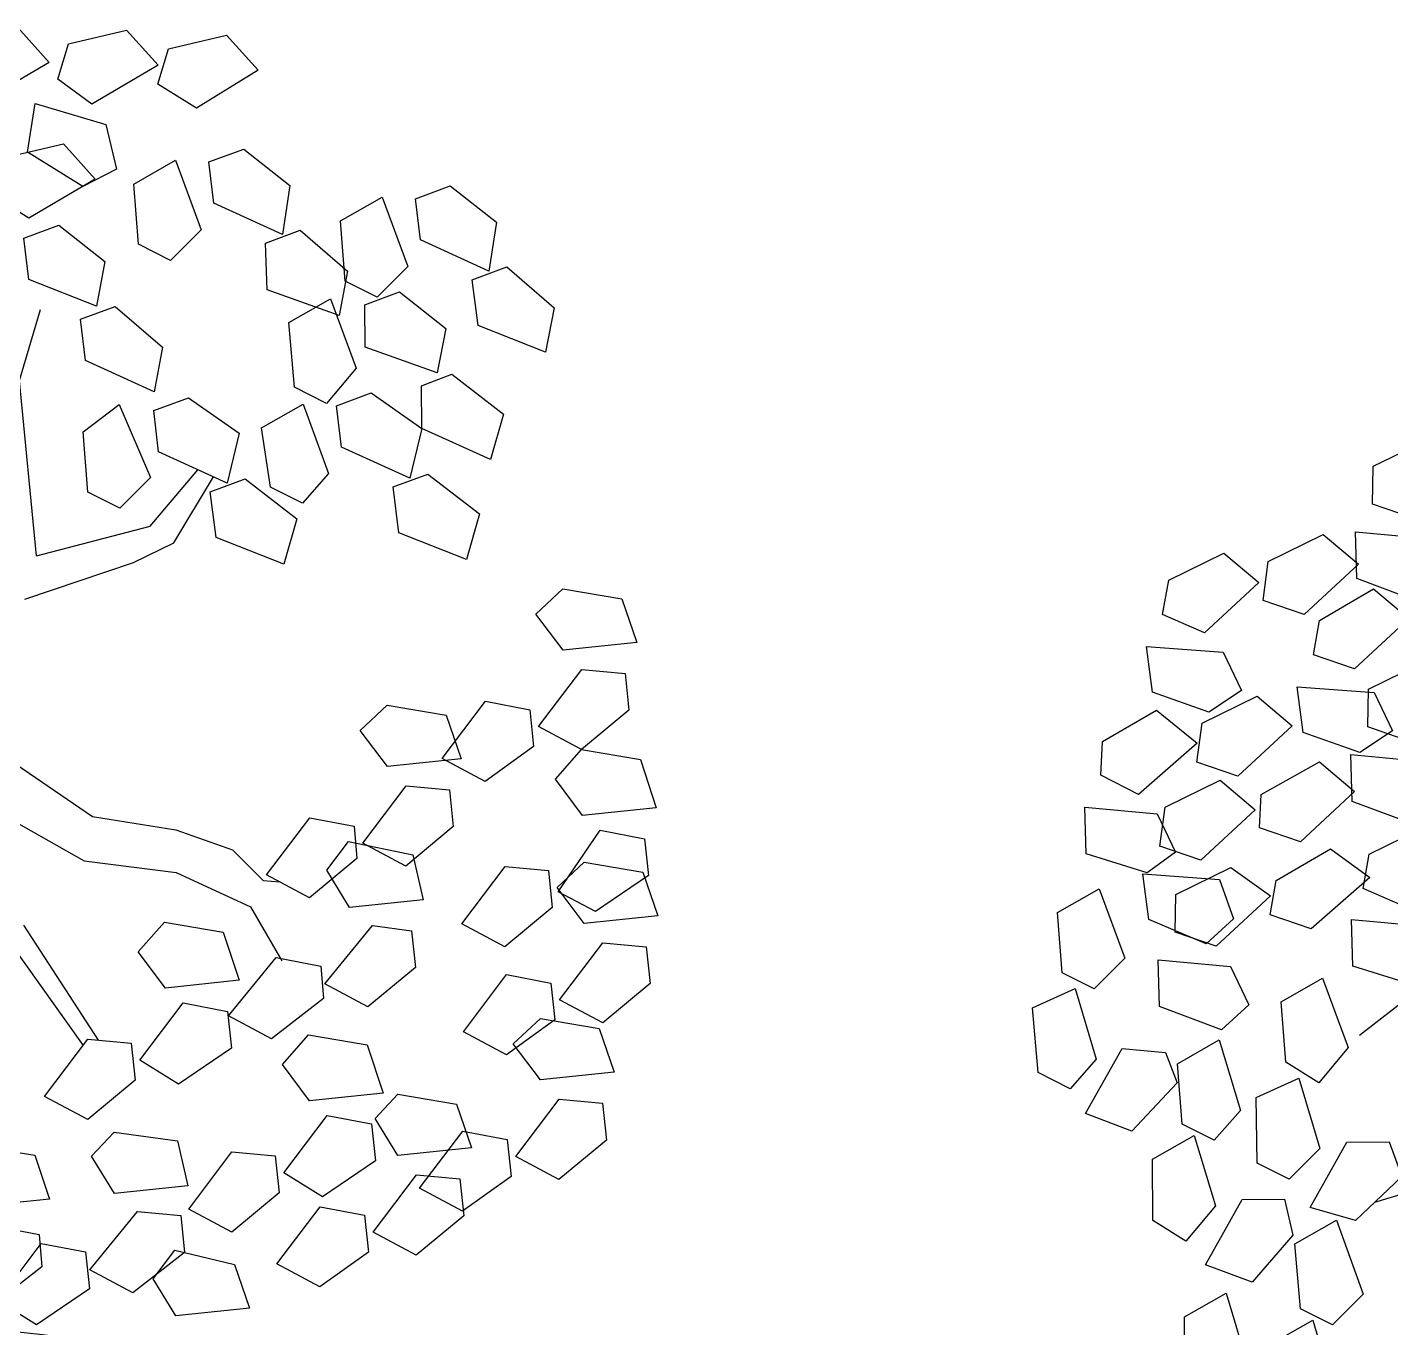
# Model space of a CAD drawing. Extents: x -809667 to 586099, y 3084146 to 3634412.
# Drawn here: x 381292.93 to 381295.763, y 3086180.196 to 3086182.897 of the extents above; entities that cross this region are included whole.
import ezdxf

# ---------------------------------------------------------------- set-up
doc = ezdxf.new("R2010")
doc.units = 0
doc.header["$LTSCALE"] = 0.5
doc.layers.add('乔木', color=84, linetype='CONTINUOUS')
doc.layers.add('文字', color=7, linetype='CONTINUOUS')

# ---------------------------------------------------------------- blocks, each defined once
blk = doc.blocks.new('幌伞枫')
at = {"layer": '乔木', "color": 0}
for p, q in [((-530.7, 995.3), (-449.9, 1054)), ((-449.9, 1054), (-383.9, 1024.6)), ((-9.5, 965.9), (27.2, 1054)), ((27.2, 1054), (100.6, 1061.3)), ((100.6, 1061.3), (85.9, 943.9)), ((-383.9, 1024.6), (-449.9, 929.2)), ((122.6, 965.9), (144.7, 1032)), ((144.7, 1032), (203.4, 1024.6)), ((203.4, 1024.6), (247.4, 936.5)), ((247.4, 936.5), (284.1, 1024.6)), ((284.1, 1024.6), (364.9, 1032)), ((364.9, 1032), (350.2, 914.5)), ((-677.5, 936.5), (-604.1, 995.3)), ((-604.1, 995.3), (-530.7, 965.9)), ((-523.3, 936.5), (-530.7, 995.3)), ((379.5, 936.5), (408.9, 1002.6)), ((408.9, 1002.6), (467.6, 995.3)), ((423.6, 899.8), (460.3, 987.9)), ((460.3, 987.9), (533.7, 995.3)), ((467.6, 995.3), (504.3, 899.8)), ((533.7, 995.3), (519, 877.8)), ((-530.7, 965.9), (-604.1, 870.5)), ((19.9, 914.5), (-9.5, 965.9)), ((196, 877.8), (122.6, 965.9)), ((555.7, 899.8), (577.7, 965.9)), ((577.7, 965.9), (636.5, 958.6)), ((85.9, 943.9), (19.9, 914.5)), ((636.5, 958.6), (680.5, 870.5)), ((-670.1, 877.8), (-677.5, 936.5)), ((-449.9, 929.2), (-523.3, 936.5)), ((-383.9, 870.5), (-303.1, 936.5)), ((-303.1, 936.5), (-237, 899.8)), ((247.4, 936.5), (196, 877.8)), ((284.1, 885.2), (247.4, 936.5)), ((460.3, 848.5), (379.5, 936.5)), ((-237, 899.8), (-310.4, 804.4)), ((350.2, 914.5), (284.1, 885.2)), ((453, 848.5), (423.6, 899.8)), ((504.3, 899.8), (460.3, 848.5)), ((629.1, 811.8), (555.7, 899.8)), ((-604.1, 870.5), (-670.1, 877.8)), ((-530.7, 819.1), (-457.3, 877.8)), ((-457.3, 877.8), (-391.2, 848.5)), ((519, 877.8), (453, 848.5)), ((-376.5, 819.1), (-383.9, 870.5)), ((-237, 797.1), (-156.3, 863.1)), ((-156.3, 863.1), (-90.2, 826.4)), ((137.3, 804.4), (166.7, 870.5)), ((166.7, 870.5), (225.4, 863.1)), ((225.4, 863.1), (262.1, 775.1)), ((680.5, 870.5), (629.1, 811.8)), ((651.1, 775.1), (687.8, 863.1)), ((687.8, 863.1), (761.3, 870.5)), ((761.3, 870.5), (746.6, 753)), ((-684.8, 826.4), (-567.4, 841.1)), ((-567.4, 841.1), (-530.7, 782.4)), ((-391.2, 848.5), (-457.3, 745.7)), ((401.6, 775.1), (423.6, 841.1)), ((423.6, 841.1), (482.3, 833.8)), ((482.3, 833.8), (526.4, 745.7)), ((783.3, 775.1), (805.3, 841.1)), ((805.3, 841.1), (864, 833.8)), ((864, 833.8), (908.1, 745.7)), ((-662.8, 753), (-684.8, 826.4)), ((-523.3, 760.4), (-530.7, 819.1)), ((-310.4, 804.4), (-376.5, 819.1)), ((-90.2, 826.4), (-156.3, 731)), ((-383.9, 738.4), (-310.4, 804.4)), ((-310.4, 804.4), (-237, 767.7)), ((-229.7, 738.4), (-237, 797.1)), ((210.7, 716.3), (137.3, 804.4)), ((570.4, 738.4), (599.8, 804.4)), ((599.8, 804.4), (658.5, 797.1)), ((658.5, 797.1), (695.2, 709)), ((-530.7, 782.4), (-567.4, 738.4)), ((-237, 767.7), (-310.4, 672.3)), ((262.1, 775.1), (210.7, 716.3)), ((475, 687), (401.6, 775.1)), ((680.5, 723.7), (651.1, 775.1)), ((856.7, 687), (783.3, 775.1)), ((-567.4, 738.4), (-662.8, 753)), ((-662.8, 687), (-582, 745.7)), ((-582, 745.7), (-516, 716.3)), ((-457.3, 745.7), (-523.3, 760.4)), ((144.7, 738.4), (218.1, 745.7)), ((218.1, 745.7), (203.4, 628.2)), ((526.4, 745.7), (475, 687)), ((746.6, 753), (680.5, 723.7)), ((908.1, 745.7), (856.7, 687)), ((-545.3, 709), (-427.9, 723.7)), ((-427.9, 723.7), (-383.9, 665)), ((-376.5, 679.6), (-383.9, 738.4)), ((-156.3, 731), (-229.7, 738.4)), ((108, 650.3), (144.7, 738.4)), ((643.8, 650.3), (570.4, 738.4)), ((-516, 716.3), (-582, 613.6)), ((-523.3, 635.6), (-545.3, 709)), ((240.1, 650.3), (262.1, 716.3)), ((262.1, 716.3), (320.8, 709)), ((320.8, 709), (364.9, 620.9)), ((695.2, 709), (643.8, 650.3)), ((-993.1, 642.9), (-927, 679.6)), ((-927, 679.6), (-890.3, 569.5)), ((-809.6, 628.2), (-736.2, 687)), ((-736.2, 687), (-662.8, 657.6)), ((-655.4, 628.2), (-662.8, 687)), ((-310.4, 672.3), (-376.5, 679.6)), ((798, 613.6), (827.3, 679.6)), ((827.3, 679.6), (886, 672.3)), ((-662.8, 657.6), (-736.2, 562.2)), ((-383.9, 665), (-420.6, 620.9)), ((886, 672.3), (922.7, 584.2)), ((-993.1, 547.5), (-993.1, 642.9)), ((-420.6, 620.9), (-523.3, 635.6)), ((-391.2, 628.2), (-273.7, 642.9)), ((-273.7, 642.9), (-237, 591.5)), ((137.3, 598.9), (108, 650.3)), ((313.5, 562.2), (240.1, 650.3)), ((306.1, 540.2), (350.2, 635.6)), ((350.2, 635.6), (423.6, 635.6)), ((423.6, 635.6), (408.9, 518.1)), ((-802.3, 569.5), (-809.6, 628.2)), ((-582, 613.6), (-655.4, 628.2)), ((-369.2, 554.8), (-391.2, 628.2)), ((203.4, 628.2), (137.3, 598.9)), ((364.9, 620.9), (313.5, 562.2)), ((717.2, 525.5), (753.9, 613.6)), ((753.9, 613.6), (827.3, 620.9)), ((871.4, 525.5), (798, 613.6)), ((827.3, 620.9), (812.6, 503.5)), ((-237, 591.5), (-273.7, 547.5)), ((445.6, 547.5), (467.6, 606.2)), ((467.6, 606.2), (526.4, 598.9)), ((526.4, 598.9), (570.4, 510.8)), ((849.3, 525.5), (871.4, 591.5)), ((871.4, 591.5), (930.1, 584.2)), ((-890.3, 569.5), (-941.7, 518.1)), ((-736.2, 562.2), (-802.3, 569.5)), ((-295.8, 510.8), (-215, 576.9)), ((-215, 576.9), (-149, 540.2)), ((922.7, 584.2), (871.4, 525.5)), ((930.1, 584.2), (974.1, 496.1)), ((-941.7, 518.1), (-993.1, 547.5)), ((-273.7, 547.5), (-369.2, 554.8)), ((254.8, 488.8), (284.1, 554.8)), ((284.1, 554.8), (335.5, 547.5)), ((335.5, 547.5), (379.5, 459.4)), ((519, 452.1), (445.6, 547.5)), ((-1037.1, 488.8), (-971.1, 525.5)), ((-971.1, 525.5), (-934.4, 408)), ((-816.9, 518.1), (-699.5, 532.8)), ((-699.5, 532.8), (-662.8, 474.1)), ((-149, 540.2), (-215, 444.7)), ((342.8, 496.1), (306.1, 540.2)), ((746.6, 481.4), (717.2, 525.5)), ((922.7, 437.4), (849.3, 525.5)), ((-794.9, 444.7), (-816.9, 518.1)), ((-442.6, 452.1), (-369.2, 518.1)), ((-369.2, 518.1), (-295.8, 481.4)), ((-288.4, 452.1), (-295.8, 510.8)), ((408.9, 518.1), (342.8, 496.1)), ((570.4, 510.8), (519, 452.1)), ((629.1, 496.1), (709.9, 503.5)), ((709.9, 503.5), (695.2, 386)), ((812.6, 503.5), (746.6, 481.4)), ((-1037.1, 393.4), (-1037.1, 488.8)), ((-295.8, 481.4), (-369.2, 386)), ((328.2, 400.7), (254.8, 488.8)), ((592.4, 408), (629.1, 496.1)), ((974.1, 496.1), (922.7, 437.4)), ((-662.8, 474.1), (-699.5, 430.1)), ((-221.9, 376.9), (-310.5, 462.2)), ((379.5, 459.4), (328.2, 400.7)), ((724.5, 408), (753.9, 474.1)), ((753.9, 474.1), (812.6, 466.8)), ((812.6, 466.8), (849.3, 371.3)), ((-699.5, 430.1), (-794.9, 444.7)), ((-435.2, 393.4), (-442.6, 452.1)), ((-256.9, 345.9), (-327.2, 440.6)), ((-215, 444.7), (-288.4, 452.1)), ((460.3, 386), (489.7, 452.1)), ((489.7, 452.1), (541, 444.7)), ((541, 444.7), (585.1, 349.3)), ((-956.4, 320), (-897.7, 422.7)), ((-897.7, 422.7), (-824.3, 422.7)), ((-824.3, 422.7), (-809.6, 364)), ((-611.4, 371.3), (-530.7, 430.1)), ((-530.7, 430.1), (-464.6, 400.7)), ((335.5, 393.4), (344, 418.8)), ((864, 364), (893.4, 430.1)), ((893.4, 430.1), (952.1, 422.7)), ((952.1, 422.7), (988.8, 334.6)), ((-985.8, 364), (-1037.1, 393.4)), ((-934.4, 408), (-985.8, 364)), ((-464.6, 400.7), (-538, 305.3)), ((-369.2, 386), (-435.2, 393.4)), ((276.8, 356.7), (335.5, 393.4)), ((372.2, 364), (467.6, 393.4)), ((629.1, 356.7), (592.4, 408)), ((798, 320), (724.5, 408)), ((-883, 349.3), (-816.9, 386)), ((-816.9, 386), (-780.2, 268.6)), ((-758.2, 312.6), (-684.8, 371.3)), ((-684.8, 371.3), (-618.7, 342)), ((-604.1, 312.6), (-611.4, 371.3)), ((-206.4, 307), (-221.9, 376.9)), ((533.7, 290.6), (460.3, 386)), ((695.2, 386), (629.1, 356.7)), ((849.3, 371.3), (798, 320)), ((-1081.2, 320), (-1015.1, 356.7)), ((-1015.1, 356.7), (-978.4, 239.2)), ((-809.6, 364), (-883, 290.6)), ((-883, 246.5), (-883, 349.3)), ((-457.3, 342), (-332.5, 364)), ((-332.5, 364), (-295.8, 305.3)), ((225.4, 275.9), (276.8, 356.7)), ((291.5, 261.2), (372.2, 364)), ((585.1, 349.3), (533.7, 290.6)), ((937.4, 275.9), (864, 364)), ((-618.7, 342), (-684.8, 246.5)), ((-427.9, 275.9), (-457.3, 342)), ((-251.7, 158.5), (-256.9, 345.9)), ((988.8, 334.6), (937.4, 275.9)), ((-883, 290.6), (-956.4, 320)), ((-750.9, 253.9), (-758.2, 312.6)), ((-538, 305.3), (-604.1, 312.6)), ((-295.8, 305.3), (-332.5, 261.2)), ((-188.4, 124.2), (-206.4, 307)), ((364.9, 224.5), (401.6, 312.6)), ((401.6, 312.6), (482.3, 320)), ((482.3, 320), (467.6, 202.5)), ((746.6, 246.5), (768.6, 312.6)), ((768.6, 312.6), (827.3, 305.3)), ((827.3, 305.3), (871.4, 217.2)), ((497, 224.5), (526.4, 290.6)), ((526.4, 290.6), (585.1, 283.3)), ((-780.2, 268.6), (-831.6, 217.2)), ((-332.5, 261.2), (-427.9, 275.9)), ((174, 151.1), (225.4, 275.9)), ((585.1, 283.3), (621.8, 187.8)), ((-684.8, 246.5), (-750.9, 253.9)), ((-530.7, 195.2), (-633.4, 253.9)), ((240.1, 121.8), (291.5, 261.2)), ((820, 158.5), (746.6, 246.5)), ((401.6, 173.1), (364.9, 224.5)), ((570.4, 136.4), (497, 224.5)), ((467.6, 202.5), (401.6, 173.1)), ((871.4, 217.2), (820, 158.5)), ((878.7, 121.8), (922.7, 209.8)), ((922.7, 209.8), (996.1, 217.2)), ((996.1, 217.2), (981.5, 99.7)), ((-251.7, 158.5), (-530.7, 195.2)), ((621.8, 187.8), (570.4, 136.4)), ((673.2, 70.4), (709.9, 165.8)), ((709.9, 165.8), (783.3, 165.8)), ((783.3, 165.8), (768.6, 48.4)), ((-9.5, -17.7), (174, 151.1)), ((805.3, 77.7), (827.3, 143.8)), ((827.3, 143.8), (886, 136.4)), ((886, 136.4), (930.1, 41)), ((152, 26.3), (240.1, 121.8)), ((519, 63), (541, 129.1)), ((541, 129.1), (599.8, 121.8)), ((599.8, 121.8), (643.8, 33.7)), ((915.4, 77.7), (878.7, 121.8)), ((981.5, 99.7), (915.4, 77.7)), ((318.1, 4.2), (524.2, 78.5)), ((702.5, 26.3), (673.2, 70.4)), ((878.7, -17.7), (805.3, 77.7)), ((294.8, -42.4), (527, 53.4)), ((592.4, -25), (519, 63)), ((768.6, 48.4), (702.5, 26.3)), ((643.8, 33.7), (592.4, -25)), ((930.1, 41), (878.7, -17.7)), ((820, -83.8), (849.3, -17.7)), ((849.3, -17.7), (908.1, -25)), ((908.1, -25), (944.8, -120.5)), ((643.8, -149.8), (680.5, -61.7)), ((680.5, -61.7), (753.9, -54.4)), ((753.9, -54.4), (739.2, -171.9)), ((775.9, -149.8), (805.3, -83.8)), ((805.3, -83.8), (856.7, -91.1)), ((893.4, -171.9), (820, -83.8)), ((856.7, -91.1), (900.7, -186.5)), ((944.8, -120.5), (893.4, -171.9)), ((-1066.5, -399.4), (-1088.5, -304)), ((-971.1, -450.8), (-934.4, -340.7)), ((-971.1, -355.4), (-1007.8, -414.1)), ((-839, -377.4), (-897.7, -465.5)), ((-721.5, -487.5), (-743.5, -392.1)), ((61.7, -380.2), (79.4, -664.1)), ((-1007.8, -414.1), (-1066.5, -399.4)), ((-875.7, -443.5), (-816.9, -399.4)), ((-816.9, -399.4), (-758.2, -502.2)), ((-626.1, -538.9), (-589.4, -428.8)), ((-897.7, -465.5), (-971.1, -450.8)), ((-846.3, -538.9), (-875.7, -443.5)), ((-626.1, -443.5), (-662.8, -502.2)), ((-464.6, -546.2), (-486.6, -450.8)), ((-978.4, -502.2), (-919.7, -458.1)), ((-919.7, -458.1), (-861, -560.9)), ((-714.2, -480.2), (-648.1, -465.5)), ((-648.1, -465.5), (-626.1, -524.2)), ((-494, -465.5), (-552.7, -553.6)), ((-750.9, -597.6), (-714.2, -480.2)), ((-662.8, -502.2), (-721.5, -487.5)), ((-369.2, -597.6), (-332.5, -487.5)), ((-956.4, -597.6), (-978.4, -502.2)), ((-758.2, -502.2), (-794.9, -560.9)), ((-369.2, -509.5), (-413.2, -568.2)), ((-794.9, -560.9), (-846.3, -538.9)), ((-626.1, -524.2), (-677.5, -604.9)), ((-552.7, -553.6), (-626.1, -538.9)), ((-244.4, -524.2), (-295.8, -612.3)), ((-229.7, -531.5), (-185.7, -627)), ((-861, -560.9), (-897.7, -619.6)), ((-626.1, -590.3), (-567.4, -546.2)), ((-567.4, -546.2), (-508.6, -649)), ((-486.6, -604.9), (-427.9, -553.6)), ((-413.2, -568.2), (-464.6, -546.2)), ((-427.9, -553.6), (-369.2, -663.7)), ((-897.7, -619.6), (-956.4, -597.6)), ((-677.5, -604.9), (-750.9, -597.6)), ((-596.7, -693), (-626.1, -590.3)), ((-457.3, -700.4), (-486.6, -604.9)), ((-295.8, -612.3), (-369.2, -597.6)), ((-985.8, -663.7), (-927, -619.6)), ((-927, -619.6), (-868.3, -722.4)), ((-750.9, -663.7), (-692.2, -619.6)), ((-692.2, -619.6), (-633.4, -722.4)), ((-24.2, -685.7), (-9.5, -619.6)), ((-9.5, -619.6), (49.2, -612.3)), ((49.2, -612.3), (100.6, -700.4)), ((-508.6, -649), (-545.3, -707.7)), ((-288.4, -663.7), (-171, -649)), ((-171, -649), (-126.9, -707.7)), ((-963.7, -759.1), (-985.8, -663.7)), ((-728.9, -759.1), (-750.9, -663.7)), ((-369.2, -663.7), (-405.9, -722.4)), ((-266.4, -737.1), (-288.4, -663.7)), ((-831.6, -700.4), (-765.6, -685.7)), ((-765.6, -685.7), (-743.5, -744.4)), ((-545.3, -707.7), (-596.7, -693)), ((63.9, -766.4), (-24.2, -685.7)), ((-868.3, -817.8), (-831.6, -700.4)), ((-633.4, -751.7), (-574.7, -707.7)), ((-574.7, -707.7), (-516, -810.5)), ((-494, -766.4), (-435.2, -715)), ((-405.9, -722.4), (-457.3, -700.4)), ((-435.2, -715), (-376.5, -817.8)), ((-126.9, -707.7), (-171, -751.7)), ((100.6, -700.4), (63.9, -766.4)), ((93.3, -729.7), (218.1, -715)), ((218.1, -715), (254.8, -773.8)), ((-868.3, -722.4), (-912.4, -781.1)), ((-633.4, -722.4), (-670.1, -781.1)), ((-171, -751.7), (-266.4, -737.1)), ((-141.6, -737.1), (-24.2, -729.7)), ((-126.9, -810.5), (-141.6, -737.1)), ((-24.2, -729.7), (12.5, -788.5)), ((115.3, -803.1), (93.3, -729.7)), ((-912.4, -781.1), (-963.7, -759.1)), ((-743.5, -744.4), (-794.9, -825.2)), ((-670.1, -781.1), (-728.9, -759.1)), ((-611.4, -847.2), (-633.4, -751.7)), ((-765.6, -825.2), (-699.5, -773.8)), ((-699.5, -773.8), (-640.8, -883.9)), ((-471.9, -861.9), (-494, -766.4)), ((-479.3, -788.5), (-413.2, -781.1)), ((-413.2, -781.1), (-383.9, -832.5)), ((254.8, -773.8), (218.1, -817.8)), ((-516, -905.9), (-479.3, -788.5)), ((-376.5, -913.2), (-339.8, -803.1)), ((-339.8, -803.1), (-273.7, -788.5)), ((-273.7, -788.5), (-244.4, -839.8)), ((12.5, -788.5), (-24.2, -832.5)), ((27.2, -869.2), (41.9, -803.1)), ((41.9, -803.1), (100.6, -803.1)), ((100.6, -803.1), (159.3, -883.9)), ((218.1, -817.8), (115.3, -803.1)), ((240.1, -803.1), (357.5, -795.8)), ((262.1, -876.5), (240.1, -803.1)), ((-794.9, -825.2), (-868.3, -817.8)), ((-736.2, -920.6), (-765.6, -825.2)), ((-516, -810.5), (-552.7, -869.2)), ((-376.5, -817.8), (-413.2, -876.5)), ((-24.2, -832.5), (-126.9, -810.5)), ((-552.7, -869.2), (-611.4, -847.2)), ((-604.1, -861.9), (-538, -847.2)), ((-538, -847.2), (-516, -898.6)), ((-383.9, -832.5), (-442.6, -913.2)), ((-244.4, -839.8), (-303.1, -927.9)), ((-229.7, -847.2), (-112.3, -839.8)), ((-207.7, -920.6), (-229.7, -847.2)), ((-112.3, -839.8), (-75.6, -891.2)), ((-640.8, -972), (-604.1, -861.9)), ((-413.2, -876.5), (-471.9, -861.9)), ((115.3, -949.9), (27.2, -869.2)), ((-640.8, -883.9), (-684.8, -935.3)), ((-75.6, -891.2), (-112.3, -935.3)), ((159.3, -883.9), (115.3, -949.9)), ((-516, -898.6), (-567.4, -986.6)), ((-442.6, -913.2), (-516, -905.9)), ((-303.1, -927.9), (-376.5, -913.2)), ((-90.2, -920.6), (27.2, -913.2)), ((27.2, -913.2), (71.3, -972)), ((-684.8, -935.3), (-736.2, -920.6)), ((-251.7, -1001.3), (-229.7, -935.3)), ((-229.7, -935.3), (-178.3, -927.9)), ((-112.3, -935.3), (-207.7, -920.6)), ((-178.3, -927.9), (-119.6, -1016)), ((-68.2, -994), (-90.2, -920.6)), ((166.7, -927.9), (284.1, -920.6)), ((188.7, -1001.3), (166.7, -927.9)), ((-567.4, -986.6), (-640.8, -972)), ((-508.6, -979.3), (-391.2, -964.6)), ((-486.6, -1052.7), (-508.6, -979.3)), ((-391.2, -964.6), (-354.5, -1023.3)), ((71.3, -972), (27.2, -1016)), ((-163.6, -1082.1), (-251.7, -1001.3)), ((27.2, -1016), (-68.2, -994)), ((284.1, -1023.3), (188.7, -1001.3)), ((-354.5, -1023.3), (-391.2, -1067.4)), ((-119.6, -1016), (-163.6, -1082.1)), ((-361.8, -1052.7), (-244.4, -1045.4)), ((-244.4, -1045.4), (-207.7, -1096.7)), ((-391.2, -1067.4), (-486.6, -1052.7)), ((-347.2, -1126.1), (-361.8, -1052.7)), ((-207.7, -1096.7), (-244.4, -1140.8)), ((-244.4, -1140.8), (-347.2, -1126.1))]:
    blk.add_line(p, q, dxfattribs=at)
blk = doc.blocks.new('23424')
at = {"layer": '文字', "color": 8, "linetype": 'Continuous'}
blk.add_lwpolyline([(382035.792, 3087701.6058, -0.293685), (382036.1344, 3087707.0299, -0.429225), (382040.4567, 3087706.9372, -0.331953)], format="xyb", dxfattribs=at)
at = {"layer": '文字', "color": 8, "linetype": 'Continuous', "xscale": 0.001300000000000001, "yscale": 0.001300000000000001, "zscale": 0.001300000000000001, "rotation": 283.1089006423777}
for p in [(382038.4811, 3087709.1411), (382042.2054, 3087708.4599)]:
    blk.add_blockref('幌伞枫', p, dxfattribs=at)

msp = doc.modelspace()

# ---------------------------------------------------------------- block references
at = {"layer": '文字', "color": 8, "linetype": 'Continuous'}
msp.add_blockref('23424', (-745.6581, -1527.7076), dxfattribs=at)

doc.saveas('drawing.dxf')
